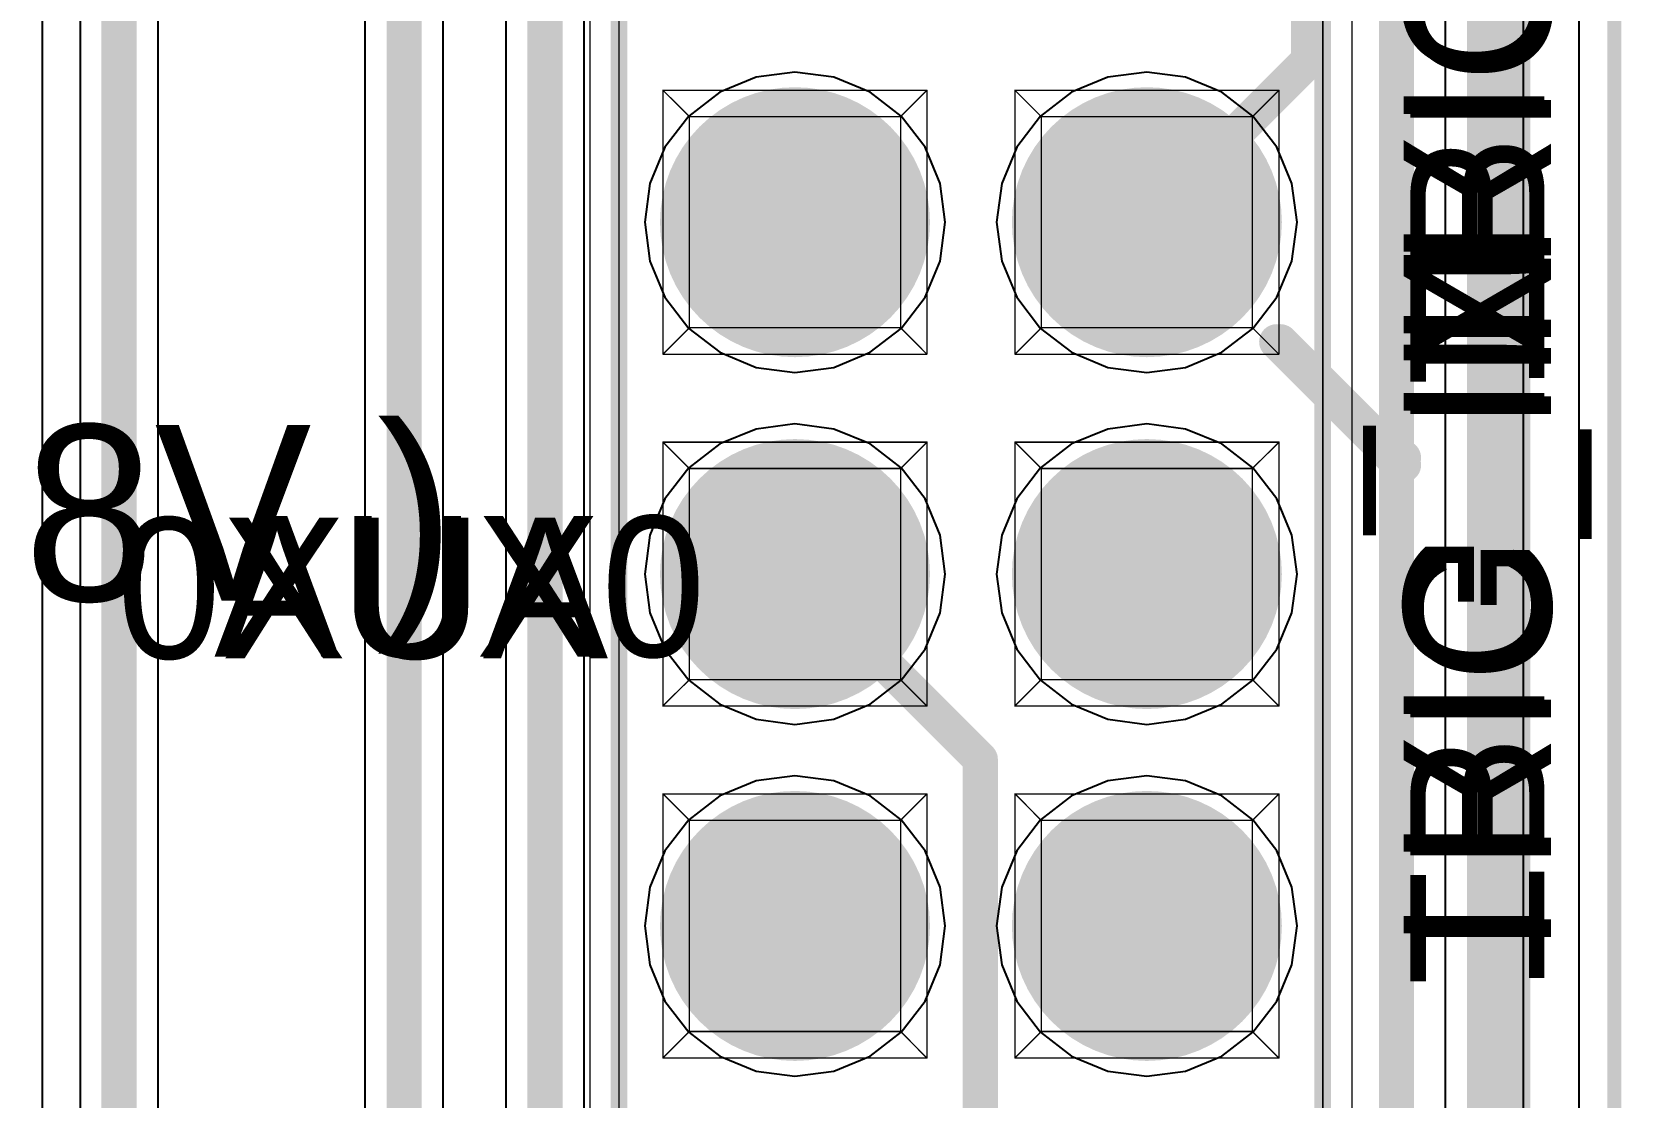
# Model space of a CAD drawing. Header units: millimetres. Extents: x 307 to 423, y 231 to 400.
# Drawn here: x 397.48 to 408.95, y 298.06 to 305.76 of the extents above; entities that cross this region are included whole.
import ezdxf

# ---------------------------------------------------------------- set-up
doc = ezdxf.new("R2010")
doc.units = ezdxf.units.MM
for name, color, linetype in [('BottomLayer', 5, 'Continuous'), ('BottomOverlay', 54, 'Continuous'), ('BottomSolder', 6, 'Continuous'), ('Mechanical1', 6, 'Continuous'), ('Mechanical14', 56, 'Continuous'), ('Mechanical16', 56, 'Continuous'), ('MidLayer1', 16, 'Continuous'), ('MidLayer2', 76, 'Continuous'), ('MultiLayer', 9, 'Continuous'), ('PadHoleLayer', 156, 'Continuous'), ('TopLayer', 1, 'Continuous'), ('TopOverlay', 2, 'Continuous'), ('TopSolder', 216, 'Continuous')]:
    doc.layers.add(name, color=color, linetype=linetype)

# ---------------------------------------------------------------- blocks, each defined once
blk = doc.blocks.new('CON_SAMTEC_TSW_135_07_X_D_467')
at = {"layer": 'BottomLayer', "const_width": 0.925}
for points in [[(-15.702, 1.27, 1), (-14.778, 1.27, 1)], [(-13.162, 1.27, 1), (-12.238, 1.27, 1)], [(-10.622, 1.27, 1), (-9.698, 1.27, 1)], [(-15.702, -1.27, 1), (-14.778, -1.27, 1)], [(-13.162, -1.27, 1), (-12.238, -1.27, 1)], [(-10.622, -1.27, 1), (-9.698, -1.27, 1)]]:
    blk.add_lwpolyline(points, format="xyb", close=True, dxfattribs=at)
at = {"layer": 'BottomSolder', "const_width": 0.975}
for points in [[(-15.727, 1.27, 1), (-14.753, 1.27, 1)], [(-13.187, 1.27, 1), (-12.213, 1.27, 1)], [(-10.647, 1.27, 1), (-9.673, 1.27, 1)], [(-15.727, -1.27, 1), (-14.753, -1.27, 1)], [(-13.187, -1.27, 1), (-12.213, -1.27, 1)], [(-10.647, -1.27, 1), (-9.673, -1.27, 1)]]:
    blk.add_lwpolyline(points, format="xyb", close=True, dxfattribs=at)
at = {"layer": 'Mechanical14', "const_width": 0.01}
for points in [[(44.45, 2.54), (-44.45, 2.54)], [(-16.192, 0.318), (-16.192, 2.223)], [(-14.287, 2.223), (-16.192, 2.223)], [(-16.002, 2.032), (-16.192, 2.223)], [(-14.478, 2.032), (-14.287, 2.223)], [(-14.287, 0.318), (-14.287, 2.223)], [(-13.652, 0.318), (-13.652, 2.223)], [(-11.748, 2.223), (-13.652, 2.223)], [(-13.462, 2.032), (-13.652, 2.223)], [(-11.938, 2.032), (-11.748, 2.223)], [(-11.748, 0.318), (-11.748, 2.223)], [(-11.113, 0.318), (-11.113, 2.223)], [(-10.922, 2.032), (-11.113, 2.223)], [(-9.207, 2.223), (-11.113, 2.223)], [(-9.398, 2.032), (-9.207, 2.223)], [(-9.207, 0.318), (-9.207, 2.223)], [(-14.478, 2.032), (-16.002, 2.032)], [(-16.002, 0.508), (-16.002, 2.032)], [(-14.478, 0.508), (-14.478, 2.032)], [(-11.938, 2.032), (-13.462, 2.032)], [(-13.462, 0.508), (-13.462, 2.032)], [(-11.938, 0.508), (-11.938, 2.032)], [(-9.398, 2.032), (-10.922, 2.032)], [(-10.922, 0.508), (-10.922, 2.032)], [(-9.398, 0.508), (-9.398, 2.032)], [(-16.192, 0.318), (-16.002, 0.508)], [(-14.478, 0.508), (-16.002, 0.508)], [(-14.287, 0.318), (-14.478, 0.508)], [(-13.652, 0.318), (-13.462, 0.508)], [(-11.938, 0.508), (-13.462, 0.508)], [(-11.748, 0.318), (-11.938, 0.508)], [(-11.113, 0.318), (-10.922, 0.508)], [(-9.398, 0.508), (-10.922, 0.508)], [(-9.207, 0.318), (-9.398, 0.508)], [(-14.287, 0.318), (-16.192, 0.318)], [(-11.748, 0.318), (-13.652, 0.318)], [(-9.207, 0.318), (-11.113, 0.318)], [(-14.287, -0.318), (-16.192, -0.318)], [(-16.002, -0.508), (-16.192, -0.318)], [(-16.192, -2.223), (-16.192, -0.318)], [(-14.478, -0.508), (-14.287, -0.318)], [(-14.287, -2.223), (-14.287, -0.318)], [(-13.652, -2.223), (-13.652, -0.318)], [(-11.748, -0.318), (-13.652, -0.318)], [(-13.462, -0.508), (-13.652, -0.318)], [(-11.938, -0.508), (-11.748, -0.318)], [(-11.748, -2.223), (-11.748, -0.318)], [(-11.113, -2.223), (-11.113, -0.318)], [(-10.922, -0.508), (-11.113, -0.318)], [(-9.207, -0.318), (-11.113, -0.318)], [(-9.398, -0.508), (-9.207, -0.318)], [(-9.207, -2.223), (-9.207, -0.318)], [(-14.478, -0.508), (-16.002, -0.508)], [(-16.002, -2.032), (-16.002, -0.508)], [(-14.478, -2.032), (-14.478, -0.508)], [(-11.938, -0.508), (-13.462, -0.508)], [(-13.462, -2.032), (-13.462, -0.508)], [(-11.938, -2.032), (-11.938, -0.508)], [(-10.922, -2.032), (-10.922, -0.508)], [(-9.398, -0.508), (-10.922, -0.508)], [(-9.398, -2.032), (-9.398, -0.508)], [(-16.192, -2.223), (-16.002, -2.032)], [(-14.478, -2.032), (-16.002, -2.032)], [(-14.287, -2.223), (-14.478, -2.032)], [(-13.652, -2.223), (-13.462, -2.032)], [(-11.938, -2.032), (-13.462, -2.032)], [(-11.748, -2.223), (-11.938, -2.032)], [(-11.113, -2.223), (-10.922, -2.032)], [(-9.398, -2.032), (-10.922, -2.032)], [(-9.207, -2.223), (-9.398, -2.032)], [(-14.287, -2.223), (-16.192, -2.223)], [(-11.748, -2.223), (-13.652, -2.223)], [(-9.207, -2.223), (-11.113, -2.223)], [(44.45, -2.54), (-44.45, -2.54)]]:
    blk.add_lwpolyline(points, dxfattribs=at)
at = {"layer": 'Mechanical14', "const_width": 0.005}
for points in [[(-16.195, 2.223, 1), (-16.19, 2.223, 1)], [(-16.195, 2.223, 1), (-16.19, 2.223, 1)], [(-16.195, 2.223, 1), (-16.19, 2.223, 1)], [(-14.29, 2.223, 1), (-14.285, 2.223, 1)], [(-14.29, 2.223, 1), (-14.285, 2.223, 1)], [(-14.29, 2.223, 1), (-14.285, 2.223, 1)], [(-13.655, 2.223, 1), (-13.65, 2.223, 1)], [(-13.655, 2.223, 1), (-13.65, 2.223, 1)], [(-13.655, 2.223, 1), (-13.65, 2.223, 1)], [(-11.75, 2.223, 1), (-11.745, 2.223, 1)], [(-11.75, 2.223, 1), (-11.745, 2.223, 1)], [(-11.75, 2.223, 1), (-11.745, 2.223, 1)], [(-11.115, 2.223, 1), (-11.11, 2.223, 1)], [(-11.115, 2.223, 1), (-11.11, 2.223, 1)], [(-11.115, 2.223, 1), (-11.11, 2.223, 1)], [(-9.21, 2.223, 1), (-9.205, 2.223, 1)], [(-9.21, 2.223, 1), (-9.205, 2.223, 1)], [(-9.21, 2.223, 1), (-9.205, 2.223, 1)], [(-16.004, 2.032, 1), (-16, 2.032, 1)], [(-16.004, 2.032, 1), (-16, 2.032, 1)], [(-16.004, 2.032, 1), (-16, 2.032, 1)], [(-14.48, 2.032, 1), (-14.476, 2.032, 1)], [(-14.48, 2.032, 1), (-14.476, 2.032, 1)], [(-14.48, 2.032, 1), (-14.476, 2.032, 1)], [(-13.464, 2.032, 1), (-13.46, 2.032, 1)], [(-13.464, 2.032, 1), (-13.46, 2.032, 1)], [(-13.464, 2.032, 1), (-13.46, 2.032, 1)], [(-11.94, 2.032, 1), (-11.936, 2.032, 1)], [(-11.94, 2.032, 1), (-11.936, 2.032, 1)], [(-11.94, 2.032, 1), (-11.936, 2.032, 1)], [(-10.924, 2.032, 1), (-10.92, 2.032, 1)], [(-10.924, 2.032, 1), (-10.92, 2.032, 1)], [(-10.924, 2.032, 1), (-10.92, 2.032, 1)], [(-9.4, 2.032, 1), (-9.396, 2.032, 1)], [(-9.4, 2.032, 1), (-9.396, 2.032, 1)], [(-9.4, 2.032, 1), (-9.396, 2.032, 1)], [(-16.004, 0.508, 1), (-16, 0.508, 1)], [(-16.004, 0.508, 1), (-16, 0.508, 1)], [(-16.004, 0.508, 1), (-16, 0.508, 1)], [(-14.48, 0.508, 1), (-14.476, 0.508, 1)], [(-14.48, 0.508, 1), (-14.476, 0.508, 1)], [(-14.48, 0.508, 1), (-14.476, 0.508, 1)], [(-13.464, 0.508, 1), (-13.46, 0.508, 1)], [(-13.464, 0.508, 1), (-13.46, 0.508, 1)], [(-13.464, 0.508, 1), (-13.46, 0.508, 1)], [(-11.94, 0.508, 1), (-11.936, 0.508, 1)], [(-11.94, 0.508, 1), (-11.936, 0.508, 1)], [(-11.94, 0.508, 1), (-11.936, 0.508, 1)], [(-10.924, 0.508, 1), (-10.92, 0.508, 1)], [(-10.924, 0.508, 1), (-10.92, 0.508, 1)], [(-10.924, 0.508, 1), (-10.92, 0.508, 1)], [(-9.4, 0.508, 1), (-9.396, 0.508, 1)], [(-9.4, 0.508, 1), (-9.396, 0.508, 1)], [(-9.4, 0.508, 1), (-9.396, 0.508, 1)], [(-16.195, 0.318, 1), (-16.19, 0.318, 1)], [(-16.195, 0.318, 1), (-16.19, 0.318, 1)], [(-16.195, 0.318, 1), (-16.19, 0.318, 1)], [(-14.29, 0.318, 1), (-14.285, 0.318, 1)], [(-14.29, 0.318, 1), (-14.285, 0.318, 1)], [(-14.29, 0.318, 1), (-14.285, 0.318, 1)], [(-13.655, 0.318, 1), (-13.65, 0.318, 1)], [(-13.655, 0.318, 1), (-13.65, 0.318, 1)], [(-13.655, 0.318, 1), (-13.65, 0.318, 1)], [(-11.75, 0.318, 1), (-11.745, 0.318, 1)], [(-11.75, 0.318, 1), (-11.745, 0.318, 1)], [(-11.75, 0.318, 1), (-11.745, 0.318, 1)], [(-11.115, 0.318, 1), (-11.11, 0.318, 1)], [(-11.115, 0.318, 1), (-11.11, 0.318, 1)], [(-11.115, 0.318, 1), (-11.11, 0.318, 1)], [(-9.21, 0.318, 1), (-9.205, 0.318, 1)], [(-9.21, 0.318, 1), (-9.205, 0.318, 1)], [(-9.21, 0.318, 1), (-9.205, 0.318, 1)], [(-16.195, -0.318, 1), (-16.19, -0.318, 1)], [(-16.195, -0.318, 1), (-16.19, -0.318, 1)], [(-16.195, -0.318, 1), (-16.19, -0.318, 1)], [(-14.29, -0.318, 1), (-14.285, -0.318, 1)], [(-14.29, -0.318, 1), (-14.285, -0.318, 1)], [(-14.29, -0.318, 1), (-14.285, -0.318, 1)], [(-13.655, -0.318, 1), (-13.65, -0.318, 1)], [(-13.655, -0.318, 1), (-13.65, -0.318, 1)], [(-13.655, -0.318, 1), (-13.65, -0.318, 1)], [(-11.75, -0.318, 1), (-11.745, -0.318, 1)], [(-11.75, -0.318, 1), (-11.745, -0.318, 1)], [(-11.75, -0.318, 1), (-11.745, -0.318, 1)], [(-11.115, -0.318, 1), (-11.11, -0.318, 1)], [(-11.115, -0.318, 1), (-11.11, -0.318, 1)], [(-11.115, -0.318, 1), (-11.11, -0.318, 1)], [(-9.21, -0.318, 1), (-9.205, -0.318, 1)], [(-9.21, -0.318, 1), (-9.205, -0.318, 1)], [(-9.21, -0.318, 1), (-9.205, -0.318, 1)], [(-16.004, -0.508, 1), (-16, -0.508, 1)], [(-16.004, -0.508, 1), (-16, -0.508, 1)], [(-16.004, -0.508, 1), (-16, -0.508, 1)], [(-14.48, -0.508, 1), (-14.476, -0.508, 1)], [(-14.48, -0.508, 1), (-14.476, -0.508, 1)], [(-14.48, -0.508, 1), (-14.476, -0.508, 1)], [(-13.464, -0.508, 1), (-13.46, -0.508, 1)], [(-13.464, -0.508, 1), (-13.46, -0.508, 1)], [(-13.464, -0.508, 1), (-13.46, -0.508, 1)], [(-11.94, -0.508, 1), (-11.936, -0.508, 1)], [(-11.94, -0.508, 1), (-11.936, -0.508, 1)], [(-11.94, -0.508, 1), (-11.936, -0.508, 1)], [(-10.924, -0.508, 1), (-10.92, -0.508, 1)], [(-10.924, -0.508, 1), (-10.92, -0.508, 1)], [(-10.924, -0.508, 1), (-10.92, -0.508, 1)], [(-9.4, -0.508, 1), (-9.396, -0.508, 1)], [(-9.4, -0.508, 1), (-9.396, -0.508, 1)], [(-9.4, -0.508, 1), (-9.396, -0.508, 1)], [(-16.004, -2.032, 1), (-16, -2.032, 1)], [(-16.004, -2.032, 1), (-16, -2.032, 1)], [(-16.004, -2.032, 1), (-16, -2.032, 1)], [(-14.48, -2.032, 1), (-14.476, -2.032, 1)], [(-14.48, -2.032, 1), (-14.476, -2.032, 1)], [(-14.48, -2.032, 1), (-14.476, -2.032, 1)], [(-13.464, -2.032, 1), (-13.46, -2.032, 1)], [(-13.464, -2.032, 1), (-13.46, -2.032, 1)], [(-13.464, -2.032, 1), (-13.46, -2.032, 1)], [(-11.94, -2.032, 1), (-11.936, -2.032, 1)], [(-11.94, -2.032, 1), (-11.936, -2.032, 1)], [(-11.94, -2.032, 1), (-11.936, -2.032, 1)], [(-10.924, -2.032, 1), (-10.92, -2.032, 1)], [(-10.924, -2.032, 1), (-10.92, -2.032, 1)], [(-10.924, -2.032, 1), (-10.92, -2.032, 1)], [(-9.4, -2.032, 1), (-9.396, -2.032, 1)], [(-9.4, -2.032, 1), (-9.396, -2.032, 1)], [(-9.4, -2.032, 1), (-9.396, -2.032, 1)], [(-16.195, -2.223, 1), (-16.19, -2.223, 1)], [(-16.195, -2.223, 1), (-16.19, -2.223, 1)], [(-16.195, -2.223, 1), (-16.19, -2.223, 1)], [(-14.29, -2.223, 1), (-14.285, -2.223, 1)], [(-14.29, -2.223, 1), (-14.285, -2.223, 1)], [(-14.29, -2.223, 1), (-14.285, -2.223, 1)], [(-13.655, -2.223, 1), (-13.65, -2.223, 1)], [(-13.655, -2.223, 1), (-13.65, -2.223, 1)], [(-13.655, -2.223, 1), (-13.65, -2.223, 1)], [(-11.75, -2.223, 1), (-11.745, -2.223, 1)], [(-11.75, -2.223, 1), (-11.745, -2.223, 1)], [(-11.75, -2.223, 1), (-11.745, -2.223, 1)], [(-11.115, -2.223, 1), (-11.11, -2.223, 1)], [(-11.115, -2.223, 1), (-11.11, -2.223, 1)], [(-11.115, -2.223, 1), (-11.11, -2.223, 1)], [(-9.21, -2.223, 1), (-9.205, -2.223, 1)], [(-9.21, -2.223, 1), (-9.205, -2.223, 1)], [(-9.21, -2.223, 1), (-9.205, -2.223, 1)]]:
    blk.add_lwpolyline(points, format="xyb", close=True, dxfattribs=at)
at = {"layer": 'Mechanical16', "const_width": 0.01}
for points in [[(44.67, 2.75), (-44.67, 2.75)], [(44.67, -2.75), (-44.67, -2.75)]]:
    blk.add_lwpolyline(points, dxfattribs=at)
at = {"layer": 'MidLayer1', "const_width": 0.925}
for points in [[(-15.702, 1.27, 1), (-14.778, 1.27, 1)], [(-13.162, 1.27, 1), (-12.238, 1.27, 1)], [(-10.622, 1.27, 1), (-9.698, 1.27, 1)], [(-15.702, -1.27, 1), (-14.778, -1.27, 1)], [(-13.162, -1.27, 1), (-12.238, -1.27, 1)], [(-10.622, -1.27, 1), (-9.698, -1.27, 1)]]:
    blk.add_lwpolyline(points, format="xyb", close=True, dxfattribs=at)
at = {"layer": 'MidLayer2', "const_width": 0.925}
for points in [[(-15.702, 1.27, 1), (-14.778, 1.27, 1)], [(-13.162, 1.27, 1), (-12.238, 1.27, 1)], [(-10.622, 1.27, 1), (-9.698, 1.27, 1)], [(-15.702, -1.27, 1), (-14.778, -1.27, 1)], [(-13.162, -1.27, 1), (-12.238, -1.27, 1)], [(-10.622, -1.27, 1), (-9.698, -1.27, 1)]]:
    blk.add_lwpolyline(points, format="xyb", close=True, dxfattribs=at)
at = {"layer": 'MultiLayer', "const_width": 0.925}
for points in [[(-15.702, 1.27, 1), (-14.778, 1.27, 1)], [(-13.162, 1.27, 1), (-12.238, 1.27, 1)], [(-10.622, 1.27, 1), (-9.698, 1.27, 1)], [(-15.702, -1.27, 1), (-14.778, -1.27, 1)], [(-13.162, -1.27, 1), (-12.238, -1.27, 1)], [(-10.622, -1.27, 1), (-9.698, -1.27, 1)]]:
    blk.add_lwpolyline(points, format="xyb", close=True, dxfattribs=at)
at = {"layer": 'PadHoleLayer', "const_width": 0.5}
for points in [[(-15.49, 1.27, 1), (-14.99, 1.27, 1)], [(-12.95, 1.27, 1), (-12.45, 1.27, 1)], [(-10.41, 1.27, 1), (-9.91, 1.27, 1)], [(-15.49, -1.27, 1), (-14.99, -1.27, 1)], [(-12.95, -1.27, 1), (-12.45, -1.27, 1)], [(-10.41, -1.27, 1), (-9.91, -1.27, 1)]]:
    blk.add_lwpolyline(points, format="xyb", close=True, dxfattribs=at)
at = {"layer": 'TopLayer', "const_width": 0.925}
for points in [[(-15.702, 1.27, 1), (-14.778, 1.27, 1)], [(-13.162, 1.27, 1), (-12.238, 1.27, 1)], [(-10.622, 1.27, 1), (-9.698, 1.27, 1)], [(-15.702, -1.27, 1), (-14.778, -1.27, 1)], [(-13.162, -1.27, 1), (-12.238, -1.27, 1)], [(-10.622, -1.27, 1), (-9.698, -1.27, 1)]]:
    blk.add_lwpolyline(points, format="xyb", close=True, dxfattribs=at)
at = {"layer": 'TopOverlay', "const_width": 0.12}
for points in [[(44.45, 2.54), (-44.45, 2.54)], [(44.45, -2.54), (-44.45, -2.54)]]:
    blk.add_lwpolyline(points, dxfattribs=at)
at = {"layer": 'TopSolder', "const_width": 0.975}
for points in [[(-15.727, 1.27, 1), (-14.753, 1.27, 1)], [(-13.187, 1.27, 1), (-12.213, 1.27, 1)], [(-10.647, 1.27, 1), (-9.673, 1.27, 1)], [(-15.727, -1.27, 1), (-14.753, -1.27, 1)], [(-13.187, -1.27, 1), (-12.213, -1.27, 1)], [(-10.647, -1.27, 1), (-9.673, -1.27, 1)]]:
    blk.add_lwpolyline(points, format="xyb", close=True, dxfattribs=at)

msp = doc.modelspace()

# ---------------------------------------------------------------- linework, layer by layer
at = {"layer": 'BottomLayer'}
for p, q in [((408.645, 362.036), (408.645, 242.463)), ((397.555, 288.56), (397.555, 320.607)), ((397.825, 320.543), (397.825, 292.951)), ((398.39, 293.068), (398.39, 320.543)), ((402.705, 305.428), (402.443, 305.32)), ((402.986, 305.465), (402.705, 305.428)), ((403.266, 305.428), (402.986, 305.465)), ((403.528, 305.32), (403.266, 305.428)), ((405.245, 305.428), (404.983, 305.32)), ((405.526, 305.465), (405.245, 305.428)), ((405.806, 305.428), (405.526, 305.465)), ((406.068, 305.32), (405.806, 305.428)), ((402.443, 305.32), (402.219, 305.147)), ((403.752, 305.147), (403.528, 305.32)), ((404.983, 305.32), (404.759, 305.147)), ((406.292, 305.147), (406.068, 305.32)), ((402.219, 305.147), (402.047, 304.923)), ((403.925, 304.923), (403.752, 305.147)), ((404.759, 305.147), (404.587, 304.923)), ((406.465, 304.923), (406.292, 305.147)), ((402.047, 304.923), (401.938, 304.661)), ((404.033, 304.661), (403.925, 304.923)), ((404.587, 304.923), (404.478, 304.661)), ((406.573, 304.661), (406.465, 304.923)), ((401.938, 304.661), (401.901, 304.381)), ((404.07, 304.381), (404.033, 304.661)), ((404.478, 304.661), (404.441, 304.381)), ((406.61, 304.381), (406.573, 304.661)), ((401.901, 304.381), (401.938, 304.1)), ((404.033, 304.1), (404.07, 304.381)), ((404.441, 304.381), (404.478, 304.1)), ((406.573, 304.1), (406.61, 304.381)), ((401.938, 304.1), (402.047, 303.839)), ((403.925, 303.839), (404.033, 304.1)), ((404.478, 304.1), (404.587, 303.839)), ((406.465, 303.839), (406.573, 304.1)), ((402.047, 303.839), (402.219, 303.614)), ((403.752, 303.614), (403.925, 303.839)), ((404.587, 303.839), (404.759, 303.614)), ((406.292, 303.614), (406.465, 303.839)), ((402.219, 303.614), (402.443, 303.442)), ((403.528, 303.442), (403.752, 303.614)), ((404.759, 303.614), (404.983, 303.442)), ((406.068, 303.442), (406.292, 303.614)), ((402.443, 303.442), (402.705, 303.333)), ((403.266, 303.333), (403.528, 303.442)), ((404.983, 303.442), (405.245, 303.333)), ((405.806, 303.333), (406.068, 303.442)), ((402.705, 303.333), (402.986, 303.296)), ((402.986, 303.296), (403.266, 303.333)), ((405.245, 303.333), (405.526, 303.296)), ((405.526, 303.296), (405.806, 303.333)), ((402.986, 302.925), (402.705, 302.888)), ((403.266, 302.888), (402.986, 302.925)), ((405.526, 302.925), (405.245, 302.888)), ((405.806, 302.888), (405.526, 302.925)), ((402.443, 302.78), (402.219, 302.607)), ((402.705, 302.888), (402.443, 302.78)), ((403.528, 302.78), (403.266, 302.888)), ((403.752, 302.607), (403.528, 302.78)), ((404.983, 302.78), (404.759, 302.607)), ((405.245, 302.888), (404.983, 302.78)), ((406.068, 302.78), (405.806, 302.888)), ((406.292, 302.607), (406.068, 302.78)), ((402.219, 302.607), (402.047, 302.383)), ((403.925, 302.383), (403.752, 302.607)), ((404.759, 302.607), (404.587, 302.383)), ((406.465, 302.383), (406.292, 302.607)), ((402.047, 302.383), (401.938, 302.121)), ((404.033, 302.121), (403.925, 302.383)), ((404.587, 302.383), (404.478, 302.121)), ((406.573, 302.121), (406.465, 302.383)), ((401.938, 302.121), (401.901, 301.841)), ((404.07, 301.841), (404.033, 302.121)), ((404.478, 302.121), (404.441, 301.841)), ((406.61, 301.841), (406.573, 302.121)), ((401.901, 301.841), (401.938, 301.56)), ((404.033, 301.56), (404.07, 301.841)), ((404.441, 301.841), (404.478, 301.56)), ((406.573, 301.56), (406.61, 301.841)), ((401.938, 301.56), (402.047, 301.299)), ((403.925, 301.299), (404.033, 301.56)), ((404.478, 301.56), (404.587, 301.299)), ((406.465, 301.299), (406.573, 301.56)), ((402.047, 301.299), (402.219, 301.074)), ((403.752, 301.074), (403.925, 301.299)), ((404.587, 301.299), (404.759, 301.074)), ((406.292, 301.074), (406.465, 301.299)), ((402.219, 301.074), (402.443, 300.902)), ((403.528, 300.902), (403.752, 301.074)), ((404.759, 301.074), (404.983, 300.902)), ((406.068, 300.902), (406.292, 301.074)), ((402.443, 300.902), (402.705, 300.793)), ((403.266, 300.793), (403.528, 300.902)), ((404.983, 300.902), (405.245, 300.793)), ((405.806, 300.793), (406.068, 300.902)), ((402.705, 300.793), (402.986, 300.756)), ((402.986, 300.756), (403.266, 300.793)), ((405.245, 300.793), (405.526, 300.756)), ((405.526, 300.756), (405.806, 300.793)), ((402.986, 300.385), (402.705, 300.348)), ((403.266, 300.348), (402.986, 300.385)), ((405.526, 300.385), (405.245, 300.348)), ((405.806, 300.348), (405.526, 300.385)), ((402.705, 300.348), (402.443, 300.24)), ((403.528, 300.24), (403.266, 300.348)), ((405.245, 300.348), (404.983, 300.24)), ((406.068, 300.24), (405.806, 300.348)), ((402.443, 300.24), (402.219, 300.067)), ((403.752, 300.067), (403.528, 300.24)), ((404.983, 300.24), (404.759, 300.067)), ((406.292, 300.067), (406.068, 300.24)), ((402.219, 300.067), (402.047, 299.843)), ((403.925, 299.843), (403.752, 300.067)), ((404.759, 300.067), (404.587, 299.843)), ((406.465, 299.843), (406.292, 300.067)), ((402.047, 299.843), (401.938, 299.581)), ((404.033, 299.581), (403.925, 299.843)), ((404.587, 299.843), (404.478, 299.581)), ((406.573, 299.581), (406.465, 299.843)), ((401.938, 299.581), (401.901, 299.301)), ((404.07, 299.301), (404.033, 299.581)), ((404.478, 299.581), (404.441, 299.301)), ((406.61, 299.301), (406.573, 299.581)), ((401.901, 299.301), (401.938, 299.02)), ((404.033, 299.02), (404.07, 299.301)), ((404.441, 299.301), (404.478, 299.02)), ((406.573, 299.02), (406.61, 299.301)), ((401.938, 299.02), (402.047, 298.759)), ((403.925, 298.759), (404.033, 299.02)), ((404.478, 299.02), (404.587, 298.759)), ((406.465, 298.759), (406.573, 299.02)), ((402.047, 298.759), (402.219, 298.534)), ((403.752, 298.534), (403.925, 298.759)), ((404.587, 298.759), (404.759, 298.534)), ((406.292, 298.534), (406.465, 298.759)), ((402.219, 298.534), (402.443, 298.362)), ((403.528, 298.362), (403.752, 298.534)), ((404.759, 298.534), (404.983, 298.362)), ((406.068, 298.362), (406.292, 298.534)), ((402.443, 298.362), (402.705, 298.253)), ((403.266, 298.253), (403.528, 298.362)), ((404.983, 298.362), (405.245, 298.253)), ((405.806, 298.253), (406.068, 298.362)), ((402.705, 298.253), (402.986, 298.216)), ((402.986, 298.216), (403.266, 298.253)), ((405.245, 298.253), (405.526, 298.216)), ((405.526, 298.216), (405.806, 298.253))]:
    msp.add_line(p, q, dxfattribs=at)
at = {"layer": 'BottomLayer', "const_width": 0.254}
msp.add_lwpolyline([(398.107, 292.951), (398.107, 321.069)], dxfattribs=at)
at = {"layer": 'BottomOverlay', "const_width": 0.254}
for points in [[(406.464, 303.518), (407.302, 302.68)], [(407.302, 302.68), (407.378, 302.68)]]:
    msp.add_lwpolyline(points, dxfattribs=at)
at = {"layer": 'BottomOverlay', "const_width": 0.127}
for points in [[(406.4, 303.518, 1), (406.527, 303.518, 1)], [(407.239, 302.68, 1), (407.366, 302.68, 1)], [(407.239, 302.68, 1), (407.366, 302.68, 1)], [(407.315, 302.68, 1), (407.442, 302.68, 1)]]:
    msp.add_lwpolyline(points, format="xyb", close=True, dxfattribs=at)
at = {"layer": 'Mechanical1', "const_width": 0.1}
msp.add_lwpolyline([(408.9, 242.463), (408.9, 362.036)], dxfattribs=at)
at = {"layer": 'MidLayer1'}
for p, q in [((408.645, 362.036), (408.645, 242.463)), ((402.705, 305.428), (402.443, 305.32)), ((402.986, 305.465), (402.705, 305.428)), ((403.266, 305.428), (402.986, 305.465)), ((403.528, 305.32), (403.266, 305.428)), ((405.245, 305.428), (404.983, 305.32)), ((405.526, 305.465), (405.245, 305.428)), ((405.806, 305.428), (405.526, 305.465)), ((406.068, 305.32), (405.806, 305.428)), ((402.443, 305.32), (402.219, 305.147)), ((403.752, 305.147), (403.528, 305.32)), ((404.983, 305.32), (404.759, 305.147)), ((406.292, 305.147), (406.068, 305.32)), ((402.219, 305.147), (402.047, 304.923)), ((403.925, 304.923), (403.752, 305.147)), ((404.759, 305.147), (404.587, 304.923)), ((406.465, 304.923), (406.292, 305.147)), ((402.047, 304.923), (401.938, 304.661)), ((404.033, 304.661), (403.925, 304.923)), ((404.587, 304.923), (404.478, 304.661)), ((406.573, 304.661), (406.465, 304.923)), ((401.938, 304.661), (401.901, 304.381)), ((404.07, 304.381), (404.033, 304.661)), ((404.478, 304.661), (404.441, 304.381)), ((406.61, 304.381), (406.573, 304.661)), ((401.901, 304.381), (401.938, 304.1)), ((404.033, 304.1), (404.07, 304.381)), ((404.441, 304.381), (404.478, 304.1)), ((406.573, 304.1), (406.61, 304.381)), ((401.938, 304.1), (402.047, 303.839)), ((403.925, 303.839), (404.033, 304.1)), ((404.478, 304.1), (404.587, 303.839)), ((406.465, 303.839), (406.573, 304.1)), ((402.047, 303.839), (402.219, 303.614)), ((403.752, 303.614), (403.925, 303.839)), ((404.587, 303.839), (404.759, 303.614)), ((406.292, 303.614), (406.465, 303.839)), ((402.219, 303.614), (402.443, 303.442)), ((403.528, 303.442), (403.752, 303.614)), ((404.759, 303.614), (404.983, 303.442)), ((406.068, 303.442), (406.292, 303.614)), ((402.443, 303.442), (402.705, 303.333)), ((403.266, 303.333), (403.528, 303.442)), ((404.983, 303.442), (405.245, 303.333)), ((405.806, 303.333), (406.068, 303.442)), ((402.705, 303.333), (402.986, 303.296)), ((402.986, 303.296), (403.266, 303.333)), ((405.245, 303.333), (405.526, 303.296)), ((405.526, 303.296), (405.806, 303.333)), ((402.986, 302.925), (402.705, 302.888)), ((403.266, 302.888), (402.986, 302.925)), ((405.526, 302.925), (405.245, 302.888)), ((405.806, 302.888), (405.526, 302.925)), ((402.443, 302.78), (402.219, 302.607)), ((402.705, 302.888), (402.443, 302.78)), ((403.528, 302.78), (403.266, 302.888)), ((403.752, 302.607), (403.528, 302.78)), ((404.983, 302.78), (404.759, 302.607)), ((405.245, 302.888), (404.983, 302.78)), ((406.068, 302.78), (405.806, 302.888)), ((406.292, 302.607), (406.068, 302.78)), ((402.219, 302.607), (402.047, 302.383)), ((403.925, 302.383), (403.752, 302.607)), ((404.759, 302.607), (404.587, 302.383)), ((406.465, 302.383), (406.292, 302.607)), ((402.047, 302.383), (401.938, 302.121)), ((404.033, 302.121), (403.925, 302.383)), ((404.587, 302.383), (404.478, 302.121)), ((406.573, 302.121), (406.465, 302.383)), ((401.938, 302.121), (401.901, 301.841)), ((404.07, 301.841), (404.033, 302.121)), ((404.478, 302.121), (404.441, 301.841)), ((406.61, 301.841), (406.573, 302.121)), ((401.901, 301.841), (401.938, 301.56)), ((404.033, 301.56), (404.07, 301.841)), ((404.441, 301.841), (404.478, 301.56)), ((406.573, 301.56), (406.61, 301.841)), ((401.938, 301.56), (402.047, 301.299)), ((403.925, 301.299), (404.033, 301.56)), ((404.478, 301.56), (404.587, 301.299)), ((406.465, 301.299), (406.573, 301.56)), ((402.047, 301.299), (402.219, 301.074)), ((403.752, 301.074), (403.925, 301.299)), ((404.587, 301.299), (404.759, 301.074)), ((406.292, 301.074), (406.465, 301.299)), ((402.219, 301.074), (402.443, 300.902)), ((403.528, 300.902), (403.752, 301.074)), ((404.759, 301.074), (404.983, 300.902)), ((406.068, 300.902), (406.292, 301.074)), ((402.443, 300.902), (402.705, 300.793)), ((403.266, 300.793), (403.528, 300.902)), ((404.983, 300.902), (405.245, 300.793)), ((405.806, 300.793), (406.068, 300.902)), ((402.705, 300.793), (402.986, 300.756)), ((402.986, 300.756), (403.266, 300.793)), ((405.245, 300.793), (405.526, 300.756)), ((405.526, 300.756), (405.806, 300.793)), ((402.986, 300.385), (402.705, 300.348)), ((403.266, 300.348), (402.986, 300.385)), ((405.526, 300.385), (405.245, 300.348)), ((405.806, 300.348), (405.526, 300.385)), ((402.705, 300.348), (402.443, 300.24)), ((403.528, 300.24), (403.266, 300.348)), ((405.245, 300.348), (404.983, 300.24)), ((406.068, 300.24), (405.806, 300.348)), ((402.443, 300.24), (402.219, 300.067)), ((403.752, 300.067), (403.528, 300.24)), ((404.983, 300.24), (404.759, 300.067)), ((406.292, 300.067), (406.068, 300.24)), ((402.219, 300.067), (402.047, 299.843)), ((403.925, 299.843), (403.752, 300.067)), ((404.759, 300.067), (404.587, 299.843)), ((406.465, 299.843), (406.292, 300.067)), ((402.047, 299.843), (401.938, 299.581)), ((404.033, 299.581), (403.925, 299.843)), ((404.587, 299.843), (404.478, 299.581)), ((406.573, 299.581), (406.465, 299.843)), ((401.938, 299.581), (401.901, 299.301)), ((404.07, 299.301), (404.033, 299.581)), ((404.478, 299.581), (404.441, 299.301)), ((406.61, 299.301), (406.573, 299.581)), ((401.901, 299.301), (401.938, 299.02)), ((404.033, 299.02), (404.07, 299.301)), ((404.441, 299.301), (404.478, 299.02)), ((406.573, 299.02), (406.61, 299.301)), ((401.938, 299.02), (402.047, 298.759)), ((403.925, 298.759), (404.033, 299.02)), ((404.478, 299.02), (404.587, 298.759)), ((406.465, 298.759), (406.573, 299.02)), ((402.047, 298.759), (402.219, 298.534)), ((403.752, 298.534), (403.925, 298.759)), ((404.587, 298.759), (404.759, 298.534)), ((406.292, 298.534), (406.465, 298.759)), ((402.219, 298.534), (402.443, 298.362)), ((403.528, 298.362), (403.752, 298.534)), ((404.759, 298.534), (404.983, 298.362)), ((406.068, 298.362), (406.292, 298.534)), ((402.443, 298.362), (402.705, 298.253)), ((403.266, 298.253), (403.528, 298.362)), ((404.983, 298.362), (405.245, 298.253)), ((405.806, 298.253), (406.068, 298.362)), ((402.705, 298.253), (402.986, 298.216)), ((402.986, 298.216), (403.266, 298.253)), ((405.245, 298.253), (405.526, 298.216)), ((405.526, 298.216), (405.806, 298.253))]:
    msp.add_line(p, q, dxfattribs=at)
at = {"layer": 'MidLayer2', "const_width": 0.254}
for points in [[(408.166, 244.336), (408.166, 326.302)], [(407.328, 320.256), (407.328, 283.492)], [(406.693, 305.548), (406.693, 306.388)], [(405.526, 304.381), (406.693, 305.548)], [(402.986, 301.841), (404.324, 300.503)], [(404.324, 265.783), (404.324, 300.503)]]:
    msp.add_lwpolyline(points, dxfattribs=at)
at = {"layer": 'MidLayer2', "const_width": 0.127}
for points in [[(406.629, 305.548, 1), (406.756, 305.548, 1)], [(406.629, 305.548, 1), (406.756, 305.548, 1)], [(405.462, 304.381, 1), (405.589, 304.381, 1)], [(402.922, 301.841, 1), (403.049, 301.841, 1)], [(404.26, 300.503, 1), (404.387, 300.503, 1)], [(404.26, 300.503, 1), (404.387, 300.503, 1)]]:
    msp.add_lwpolyline(points, format="xyb", close=True, dxfattribs=at)
at = {"layer": 'TopLayer'}
for p, q in [((408.645, 362.036), (408.645, 242.463)), ((408.245, 242.99), (408.245, 349.953)), ((399.882, 324.574), (399.882, 288.369)), ((400.447, 288.252), (400.447, 324.457)), ((400.898, 322.648), (400.898, 287.328)), ((401.463, 287.211), (401.463, 322.531)), ((407.68, 313.604), (407.68, 291.051)), ((402.705, 305.428), (402.443, 305.32)), ((402.986, 305.465), (402.705, 305.428)), ((403.266, 305.428), (402.986, 305.465)), ((403.528, 305.32), (403.266, 305.428)), ((405.245, 305.428), (404.983, 305.32)), ((405.526, 305.465), (405.245, 305.428)), ((405.806, 305.428), (405.526, 305.465)), ((406.068, 305.32), (405.806, 305.428)), ((402.443, 305.32), (402.219, 305.147)), ((403.752, 305.147), (403.528, 305.32)), ((404.983, 305.32), (404.759, 305.147)), ((406.292, 305.147), (406.068, 305.32)), ((402.219, 305.147), (402.047, 304.923)), ((403.925, 304.923), (403.752, 305.147)), ((404.759, 305.147), (404.587, 304.923)), ((406.465, 304.923), (406.292, 305.147)), ((402.047, 304.923), (401.938, 304.661)), ((404.033, 304.661), (403.925, 304.923)), ((404.587, 304.923), (404.478, 304.661)), ((406.573, 304.661), (406.465, 304.923)), ((401.938, 304.661), (401.901, 304.381)), ((404.07, 304.381), (404.033, 304.661)), ((404.478, 304.661), (404.441, 304.381)), ((406.61, 304.381), (406.573, 304.661)), ((401.901, 304.381), (401.938, 304.1)), ((404.033, 304.1), (404.07, 304.381)), ((404.441, 304.381), (404.478, 304.1)), ((406.573, 304.1), (406.61, 304.381)), ((401.938, 304.1), (402.047, 303.839)), ((403.925, 303.839), (404.033, 304.1)), ((404.478, 304.1), (404.587, 303.839)), ((406.465, 303.839), (406.573, 304.1)), ((402.047, 303.839), (402.219, 303.614)), ((403.752, 303.614), (403.925, 303.839)), ((404.587, 303.839), (404.759, 303.614)), ((406.292, 303.614), (406.465, 303.839)), ((402.219, 303.614), (402.443, 303.442)), ((403.528, 303.442), (403.752, 303.614)), ((404.759, 303.614), (404.983, 303.442)), ((406.068, 303.442), (406.292, 303.614)), ((402.443, 303.442), (402.705, 303.333)), ((403.266, 303.333), (403.528, 303.442)), ((404.983, 303.442), (405.245, 303.333)), ((405.806, 303.333), (406.068, 303.442)), ((402.705, 303.333), (402.986, 303.296)), ((402.986, 303.296), (403.266, 303.333)), ((405.245, 303.333), (405.526, 303.296)), ((405.526, 303.296), (405.806, 303.333)), ((402.986, 302.925), (402.705, 302.888)), ((403.266, 302.888), (402.986, 302.925)), ((405.526, 302.925), (405.245, 302.888)), ((405.806, 302.888), (405.526, 302.925)), ((402.443, 302.78), (402.219, 302.607)), ((402.705, 302.888), (402.443, 302.78)), ((403.528, 302.78), (403.266, 302.888)), ((403.752, 302.607), (403.528, 302.78)), ((404.983, 302.78), (404.759, 302.607)), ((405.245, 302.888), (404.983, 302.78)), ((406.068, 302.78), (405.806, 302.888)), ((406.292, 302.607), (406.068, 302.78)), ((402.219, 302.607), (402.047, 302.383)), ((403.925, 302.383), (403.752, 302.607)), ((404.759, 302.607), (404.587, 302.383)), ((406.465, 302.383), (406.292, 302.607)), ((402.047, 302.383), (401.938, 302.121)), ((404.033, 302.121), (403.925, 302.383)), ((404.587, 302.383), (404.478, 302.121)), ((406.573, 302.121), (406.465, 302.383)), ((401.938, 302.121), (401.901, 301.841)), ((404.07, 301.841), (404.033, 302.121)), ((404.478, 302.121), (404.441, 301.841)), ((406.61, 301.841), (406.573, 302.121)), ((401.901, 301.841), (401.938, 301.56)), ((404.033, 301.56), (404.07, 301.841)), ((404.441, 301.841), (404.478, 301.56)), ((406.573, 301.56), (406.61, 301.841)), ((401.938, 301.56), (402.047, 301.299)), ((403.925, 301.299), (404.033, 301.56)), ((404.478, 301.56), (404.587, 301.299)), ((406.465, 301.299), (406.573, 301.56)), ((402.047, 301.299), (402.219, 301.074)), ((403.752, 301.074), (403.925, 301.299)), ((404.587, 301.299), (404.759, 301.074)), ((406.292, 301.074), (406.465, 301.299)), ((402.219, 301.074), (402.443, 300.902)), ((403.528, 300.902), (403.752, 301.074)), ((404.759, 301.074), (404.983, 300.902)), ((406.068, 300.902), (406.292, 301.074)), ((402.443, 300.902), (402.705, 300.793)), ((403.266, 300.793), (403.528, 300.902)), ((404.983, 300.902), (405.245, 300.793)), ((405.806, 300.793), (406.068, 300.902)), ((402.705, 300.793), (402.986, 300.756)), ((402.986, 300.756), (403.266, 300.793)), ((405.245, 300.793), (405.526, 300.756)), ((405.526, 300.756), (405.806, 300.793)), ((402.986, 300.385), (402.705, 300.348)), ((403.266, 300.348), (402.986, 300.385)), ((405.526, 300.385), (405.245, 300.348)), ((405.806, 300.348), (405.526, 300.385)), ((402.705, 300.348), (402.443, 300.24)), ((403.528, 300.24), (403.266, 300.348)), ((405.245, 300.348), (404.983, 300.24)), ((406.068, 300.24), (405.806, 300.348)), ((402.443, 300.24), (402.219, 300.067)), ((403.752, 300.067), (403.528, 300.24)), ((404.983, 300.24), (404.759, 300.067)), ((406.292, 300.067), (406.068, 300.24)), ((402.219, 300.067), (402.047, 299.843)), ((403.925, 299.843), (403.752, 300.067)), ((404.759, 300.067), (404.587, 299.843)), ((406.465, 299.843), (406.292, 300.067)), ((402.047, 299.843), (401.938, 299.581)), ((404.033, 299.581), (403.925, 299.843)), ((404.587, 299.843), (404.478, 299.581)), ((406.573, 299.581), (406.465, 299.843)), ((401.938, 299.581), (401.901, 299.301)), ((404.07, 299.301), (404.033, 299.581)), ((404.478, 299.581), (404.441, 299.301)), ((406.61, 299.301), (406.573, 299.581)), ((401.901, 299.301), (401.938, 299.02)), ((404.033, 299.02), (404.07, 299.301)), ((404.441, 299.301), (404.478, 299.02)), ((406.573, 299.02), (406.61, 299.301)), ((401.938, 299.02), (402.047, 298.759)), ((403.925, 298.759), (404.033, 299.02)), ((404.478, 299.02), (404.587, 298.759)), ((406.465, 298.759), (406.573, 299.02)), ((402.047, 298.759), (402.219, 298.534)), ((403.752, 298.534), (403.925, 298.759)), ((404.587, 298.759), (404.759, 298.534)), ((406.292, 298.534), (406.465, 298.759)), ((402.219, 298.534), (402.443, 298.362)), ((403.528, 298.362), (403.752, 298.534)), ((404.759, 298.534), (404.983, 298.362)), ((406.068, 298.362), (406.292, 298.534)), ((402.443, 298.362), (402.705, 298.253)), ((403.266, 298.253), (403.528, 298.362)), ((404.983, 298.362), (405.245, 298.253)), ((405.806, 298.253), (406.068, 298.362)), ((402.705, 298.253), (402.986, 298.216)), ((402.986, 298.216), (403.266, 298.253)), ((405.245, 298.253), (405.526, 298.216)), ((405.526, 298.216), (405.806, 298.253))]:
    msp.add_line(p, q, dxfattribs=at)
at = {"layer": 'TopLayer', "const_width": 0.254}
for points in [[(407.963, 349.953), (407.963, 242.99)], [(400.165, 288.252), (400.165, 324.574)], [(401.181, 287.211), (401.181, 322.648)]]:
    msp.add_lwpolyline(points, dxfattribs=at)
at = {"layer": 'TopOverlay', "const_width": 0.254}
msp.add_lwpolyline([(406.489, 303.518), (407.378, 302.629)], dxfattribs=at)
at = {"layer": 'TopOverlay', "const_width": 0.127}
for points in [[(406.426, 303.518, 1), (406.553, 303.518, 1)], [(407.315, 302.629, 1), (407.442, 302.629, 1)]]:
    msp.add_lwpolyline(points, format="xyb", close=True, dxfattribs=at)

# ---------------------------------------------------------------- block references
at = {"rotation": 270}
msp.add_blockref('CON_SAMTEC_TSW_135_07_X_D_467', (404.256, 289.141), dxfattribs=at)

# ---------------------------------------------------------------- texts
at = {"layer": 'BottomOverlay', "text_generation_flag": 2}
for s, rotation, p in [('TRIG_OUT', 270, (407.38, 303.226)), ('TRIG_IN', 270, (407.38, 298.895)), ('AUX0', 360, (401.638, 301.232))]:
    msp.add_text(s, height=1.016, rotation=rotation, dxfattribs=at).set_placement(p)
at = {"layer": 'TopOverlay'}
for s, height, rotation, p in [('TRIG_OUT', 1.016, 90, (408.444, 303.2)), ('TRIG_IN', 1.016, 90, (408.444, 298.87)), ('LDO VDDSPD ( 1.8V )', 1.27, 360, (383.452, 301.648)), ('AUX0', 1.016, 360, (398.793, 301.244))]:
    msp.add_text(s, height=height, rotation=rotation, dxfattribs=at).set_placement(p)

doc.saveas('drawing.dxf')
